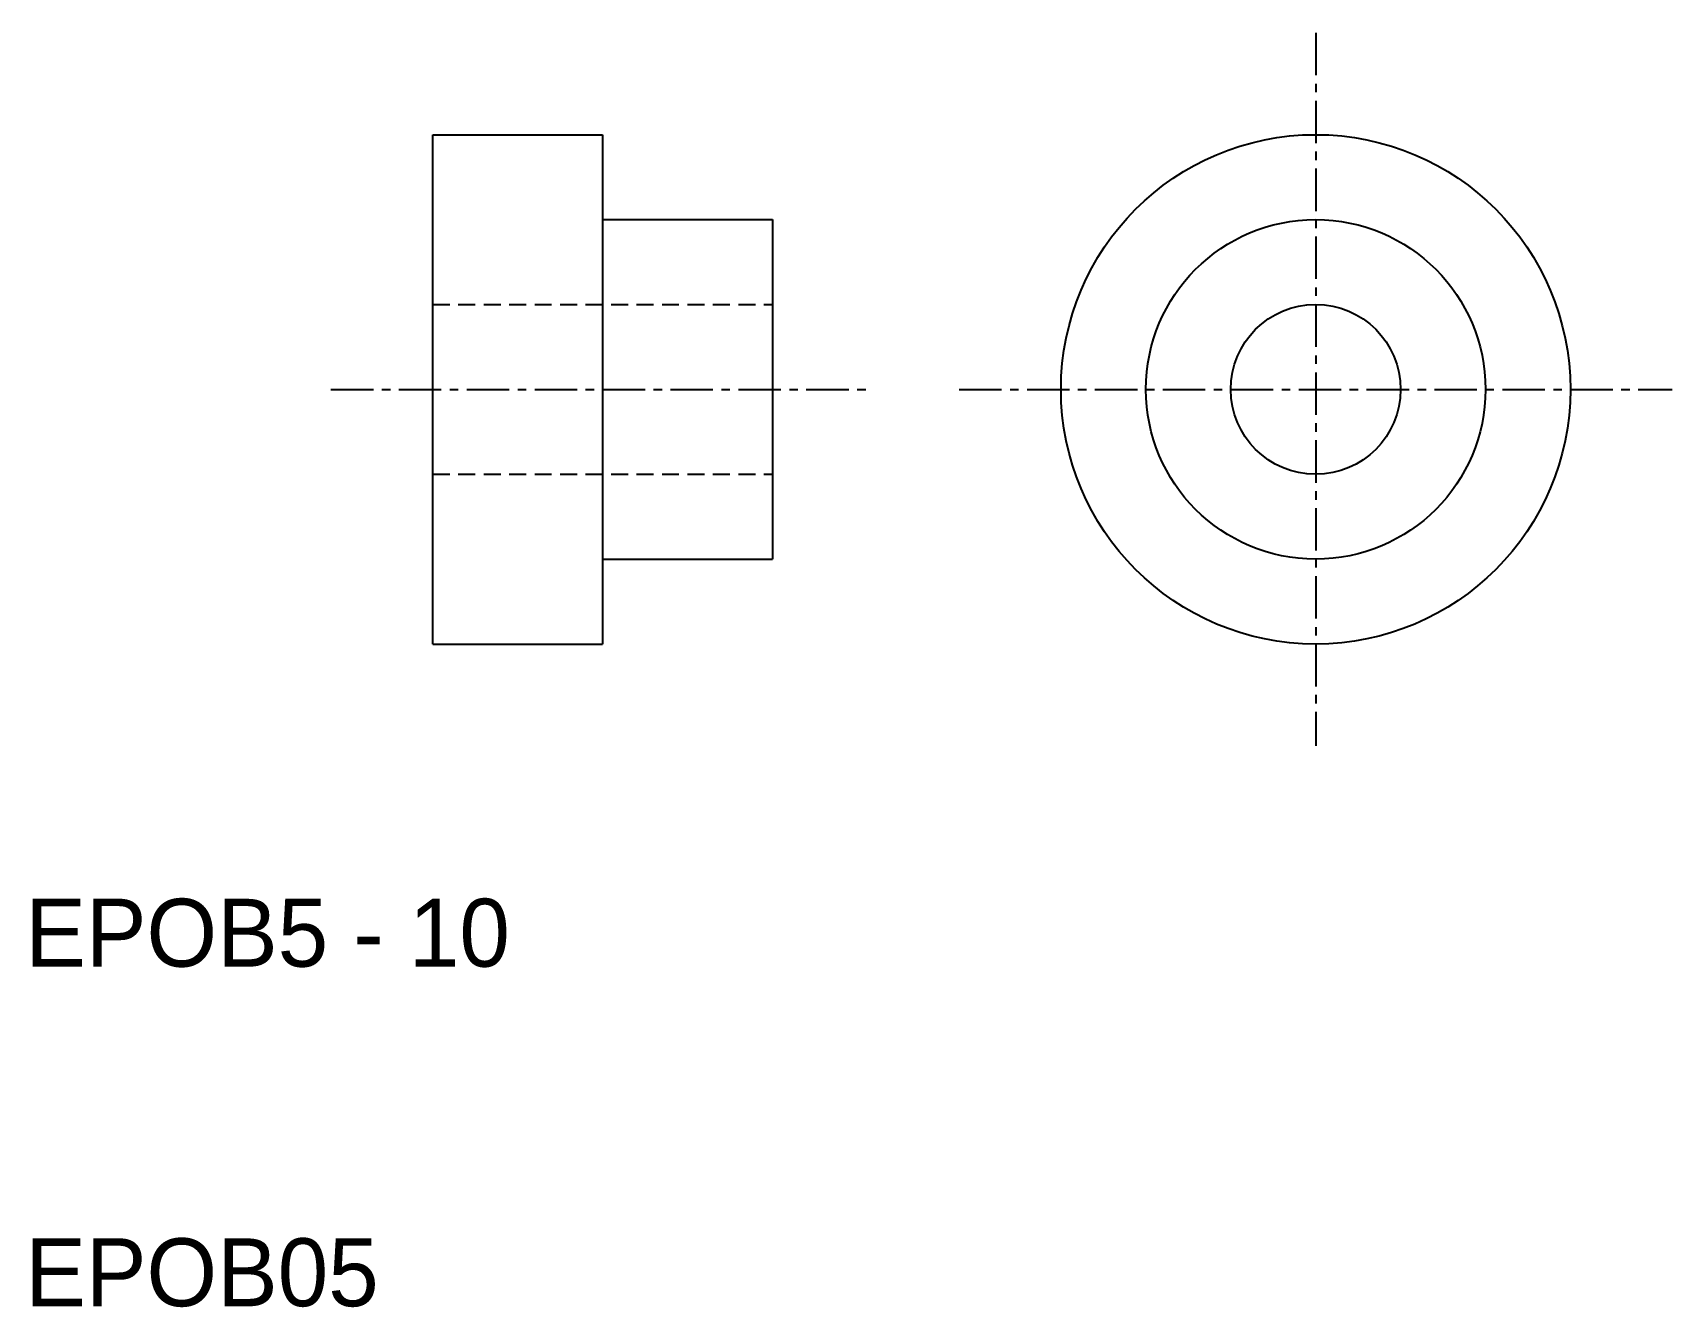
# Model space of a CAD drawing. Extents: x 10.2 to 58.5, y 10 to 47.5.
import ezdxf

# ---------------------------------------------------------------- set-up
doc = ezdxf.new("R2010")
doc.units = 0
doc.linetypes.add('CENTER', pattern=[2, 1.25, -0.25, 0.25, -0.25])
doc.linetypes.add('DASHED', pattern=[0.75, 0.5, -0.25])
doc.layers.get('0').update_dxf_attribs({"linetype": 'CONTINUOUS'})
doc.layers.add('CENTER', color=1, linetype='CENTER')

msp = doc.modelspace()

# ---------------------------------------------------------------- linework, layer by layer
at = {"color": 7, "linetype": 'CONTINUOUS'}
for p, q in [((22, 29.5), (22, 44.5)), ((22, 44.5), (27, 44.5)), ((27, 44.5), (27, 42)), ((27, 42), (32, 42)), ((27, 42), (27, 29.5)), ((32, 42), (32, 32)), ((27, 32), (32, 32)), ((22, 29.5), (27, 29.5))]:
    msp.add_line(p, q, dxfattribs=at)
at = {"color": 3, "linetype": 'DASHED'}
for p, q in [((22, 39.5), (32, 39.5)), ((22, 34.5), (32, 34.5))]:
    msp.add_line(p, q, dxfattribs=at)
at = {"color": 7, "linetype": 'CONTINUOUS'}
for radius in [7.5, 5, 2.5]:
    msp.add_circle((48, 37), radius, dxfattribs=at)
at = {"layer": 'CENTER', "color": 1, "linetype": 'CENTER'}
for p, q in [((48, 47.5), (48, 26.5)), ((19, 37), (35, 37)), ((37.5, 37), (58.5, 37))]:
    msp.add_line(p, q, dxfattribs=at)

# ---------------------------------------------------------------- texts
at = {"color": 7, "linetype": 'CONTINUOUS'}
for s, p in [('EPOB5 - 10', (10, 20)), ('EPOB05', (10, 10))]:
    msp.add_text(s, height=2, dxfattribs=at).set_placement(p)

doc.saveas('drawing.dxf')
